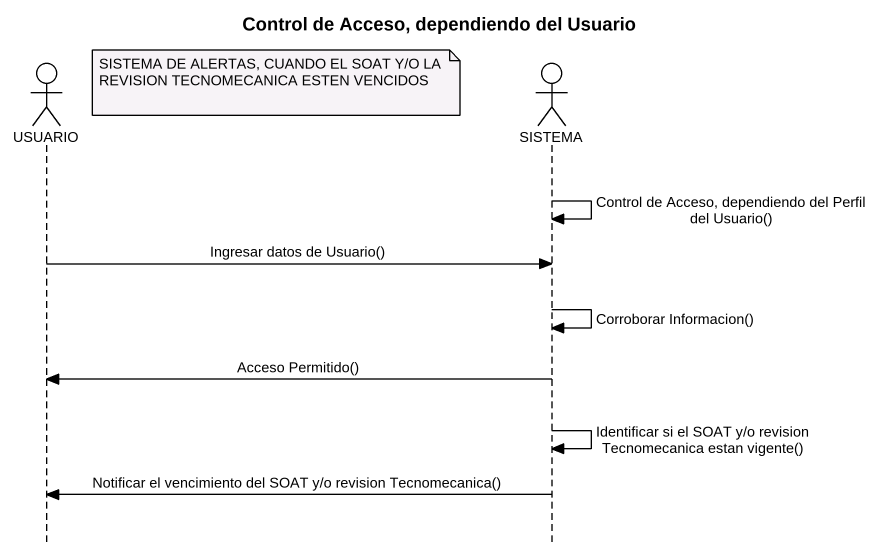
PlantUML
@startuml
title Control de Acceso, dependiendo del Usuario
hide footbox
actor USUARIO
actor SISTEMA

note right of USUARIO : SISTEMA DE ALERTAS, CUANDO EL SOAT Y/O LA REVISION TECNOMECANICA ESTEN VENCIDOS
SISTEMA -> SISTEMA : Control de Acceso, dependiendo del Perfil del Usuario()
USUARIO -> SISTEMA : Ingresar datos de Usuario()
SISTEMA -> SISTEMA : Corroborar Informacion()
SISTEMA -> USUARIO : Acceso Permitido()
SISTEMA -> SISTEMA : Identificar si el SOAT y/o revision Tecnomecanica estan vigente()
SISTEMA -> USUARIO : Notificar el vencimiento del SOAT y/o revision Tecnomecanica()
@enduml
